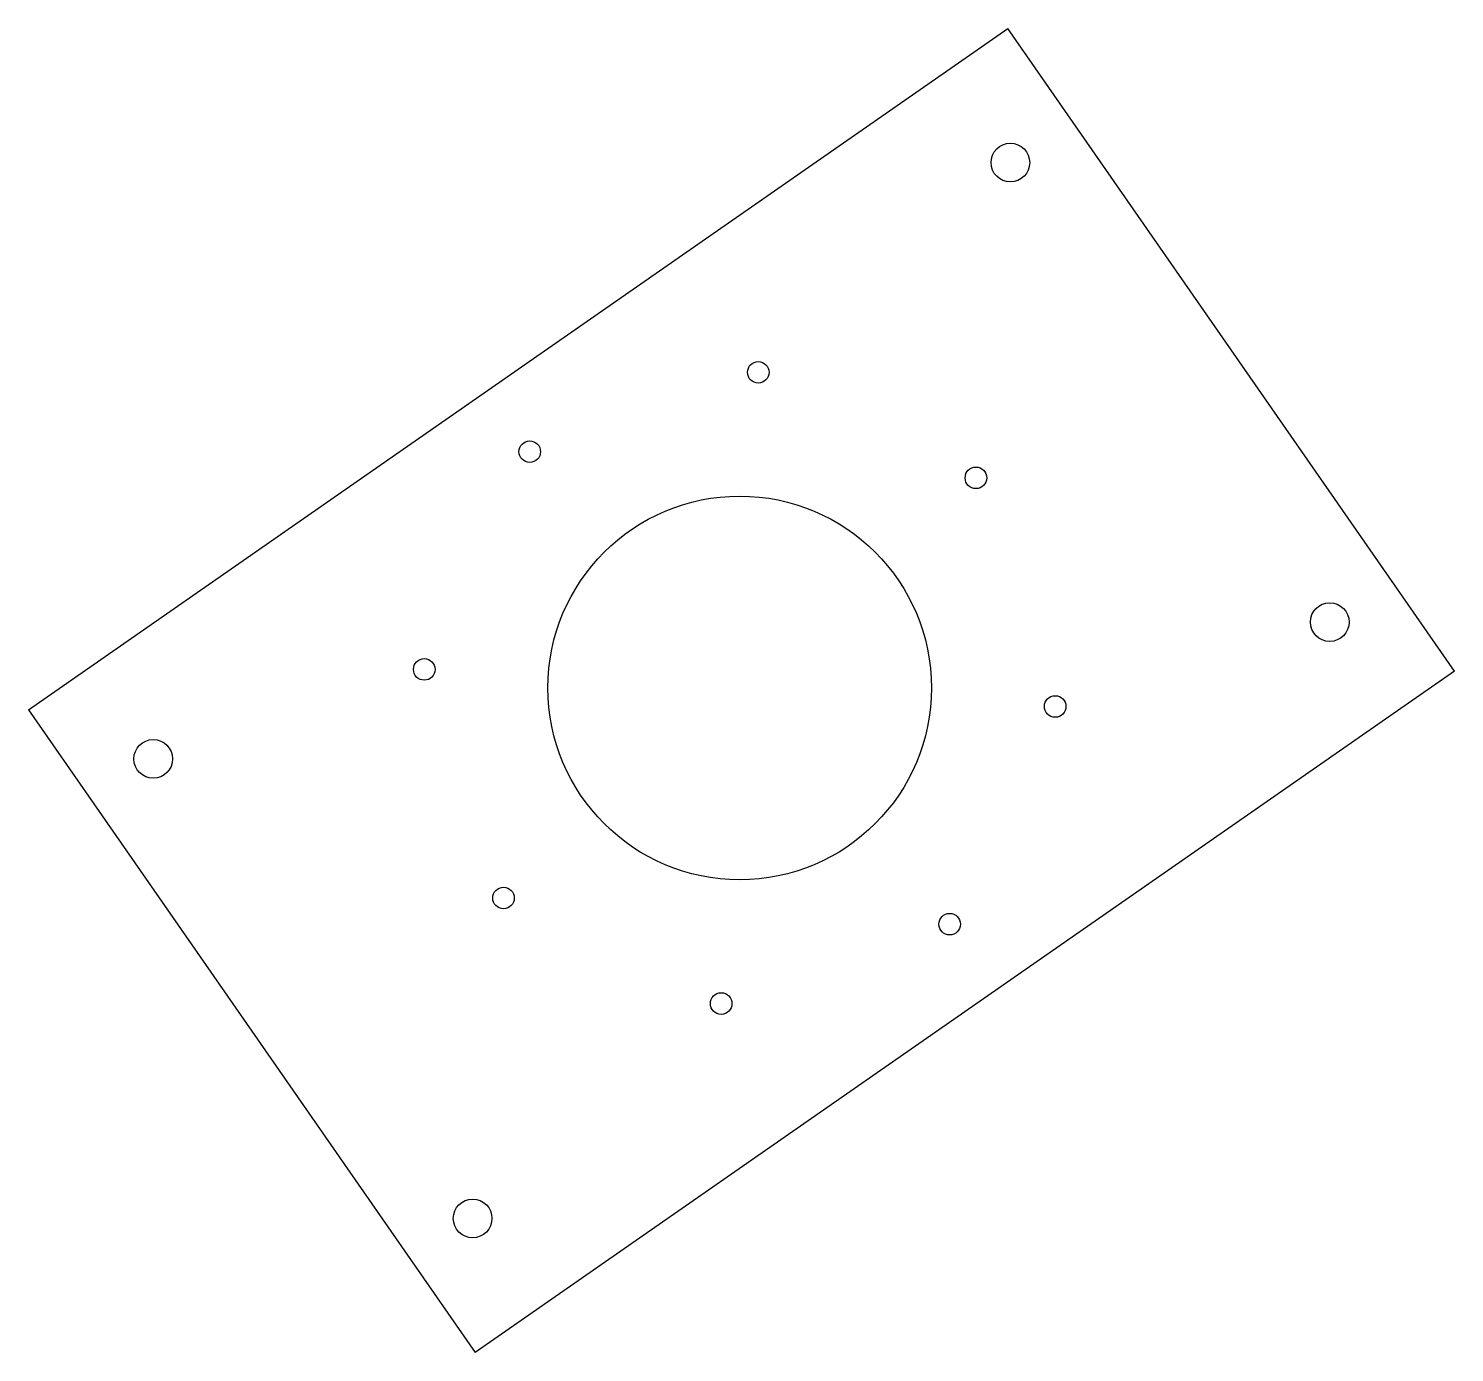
# Model space of a CAD drawing. Header units: millimetres. Extents: x -95 to 96, y -277 to -99.
import ezdxf

# ---------------------------------------------------------------- set-up
doc = ezdxf.new("R2010")
doc.units = ezdxf.units.MM

msp = doc.modelspace()

# ---------------------------------------------------------------- linework, layer by layer
at = {"color": 7, "linetype": 'Continuous', "lineweight": 25}
for p, q in [((-95.28, -190.93), (36.41, -99.36)), ((96.49, -185.76), (36.41, -99.36)), ((96.49, -185.76), (-35.2, -277.33)), ((-95.28, -190.93), (-35.2, -277.33))]:
    msp.add_line(p, q, dxfattribs=at)
for centre, radius in [((36.76, -117.38), 2.6), ((2.86, -145.57), 1.45), ((-27.87, -156.24), 1.45), ((32.13, -159.76), 1.45), ((0.36, -188), 25.79), ((79.72, -179.15), 2.6), ((-42.06, -185.51), 1.45), ((42.79, -190.49), 1.45), ((-78.51, -197.54), 2.6), ((-31.4, -216.24), 1.45), ((28.6, -219.76), 1.45), ((-2.13, -230.43), 1.45), ((-35.55, -259.31), 2.6)]:
    msp.add_circle(centre, radius, dxfattribs=at)

doc.saveas('drawing.dxf')
